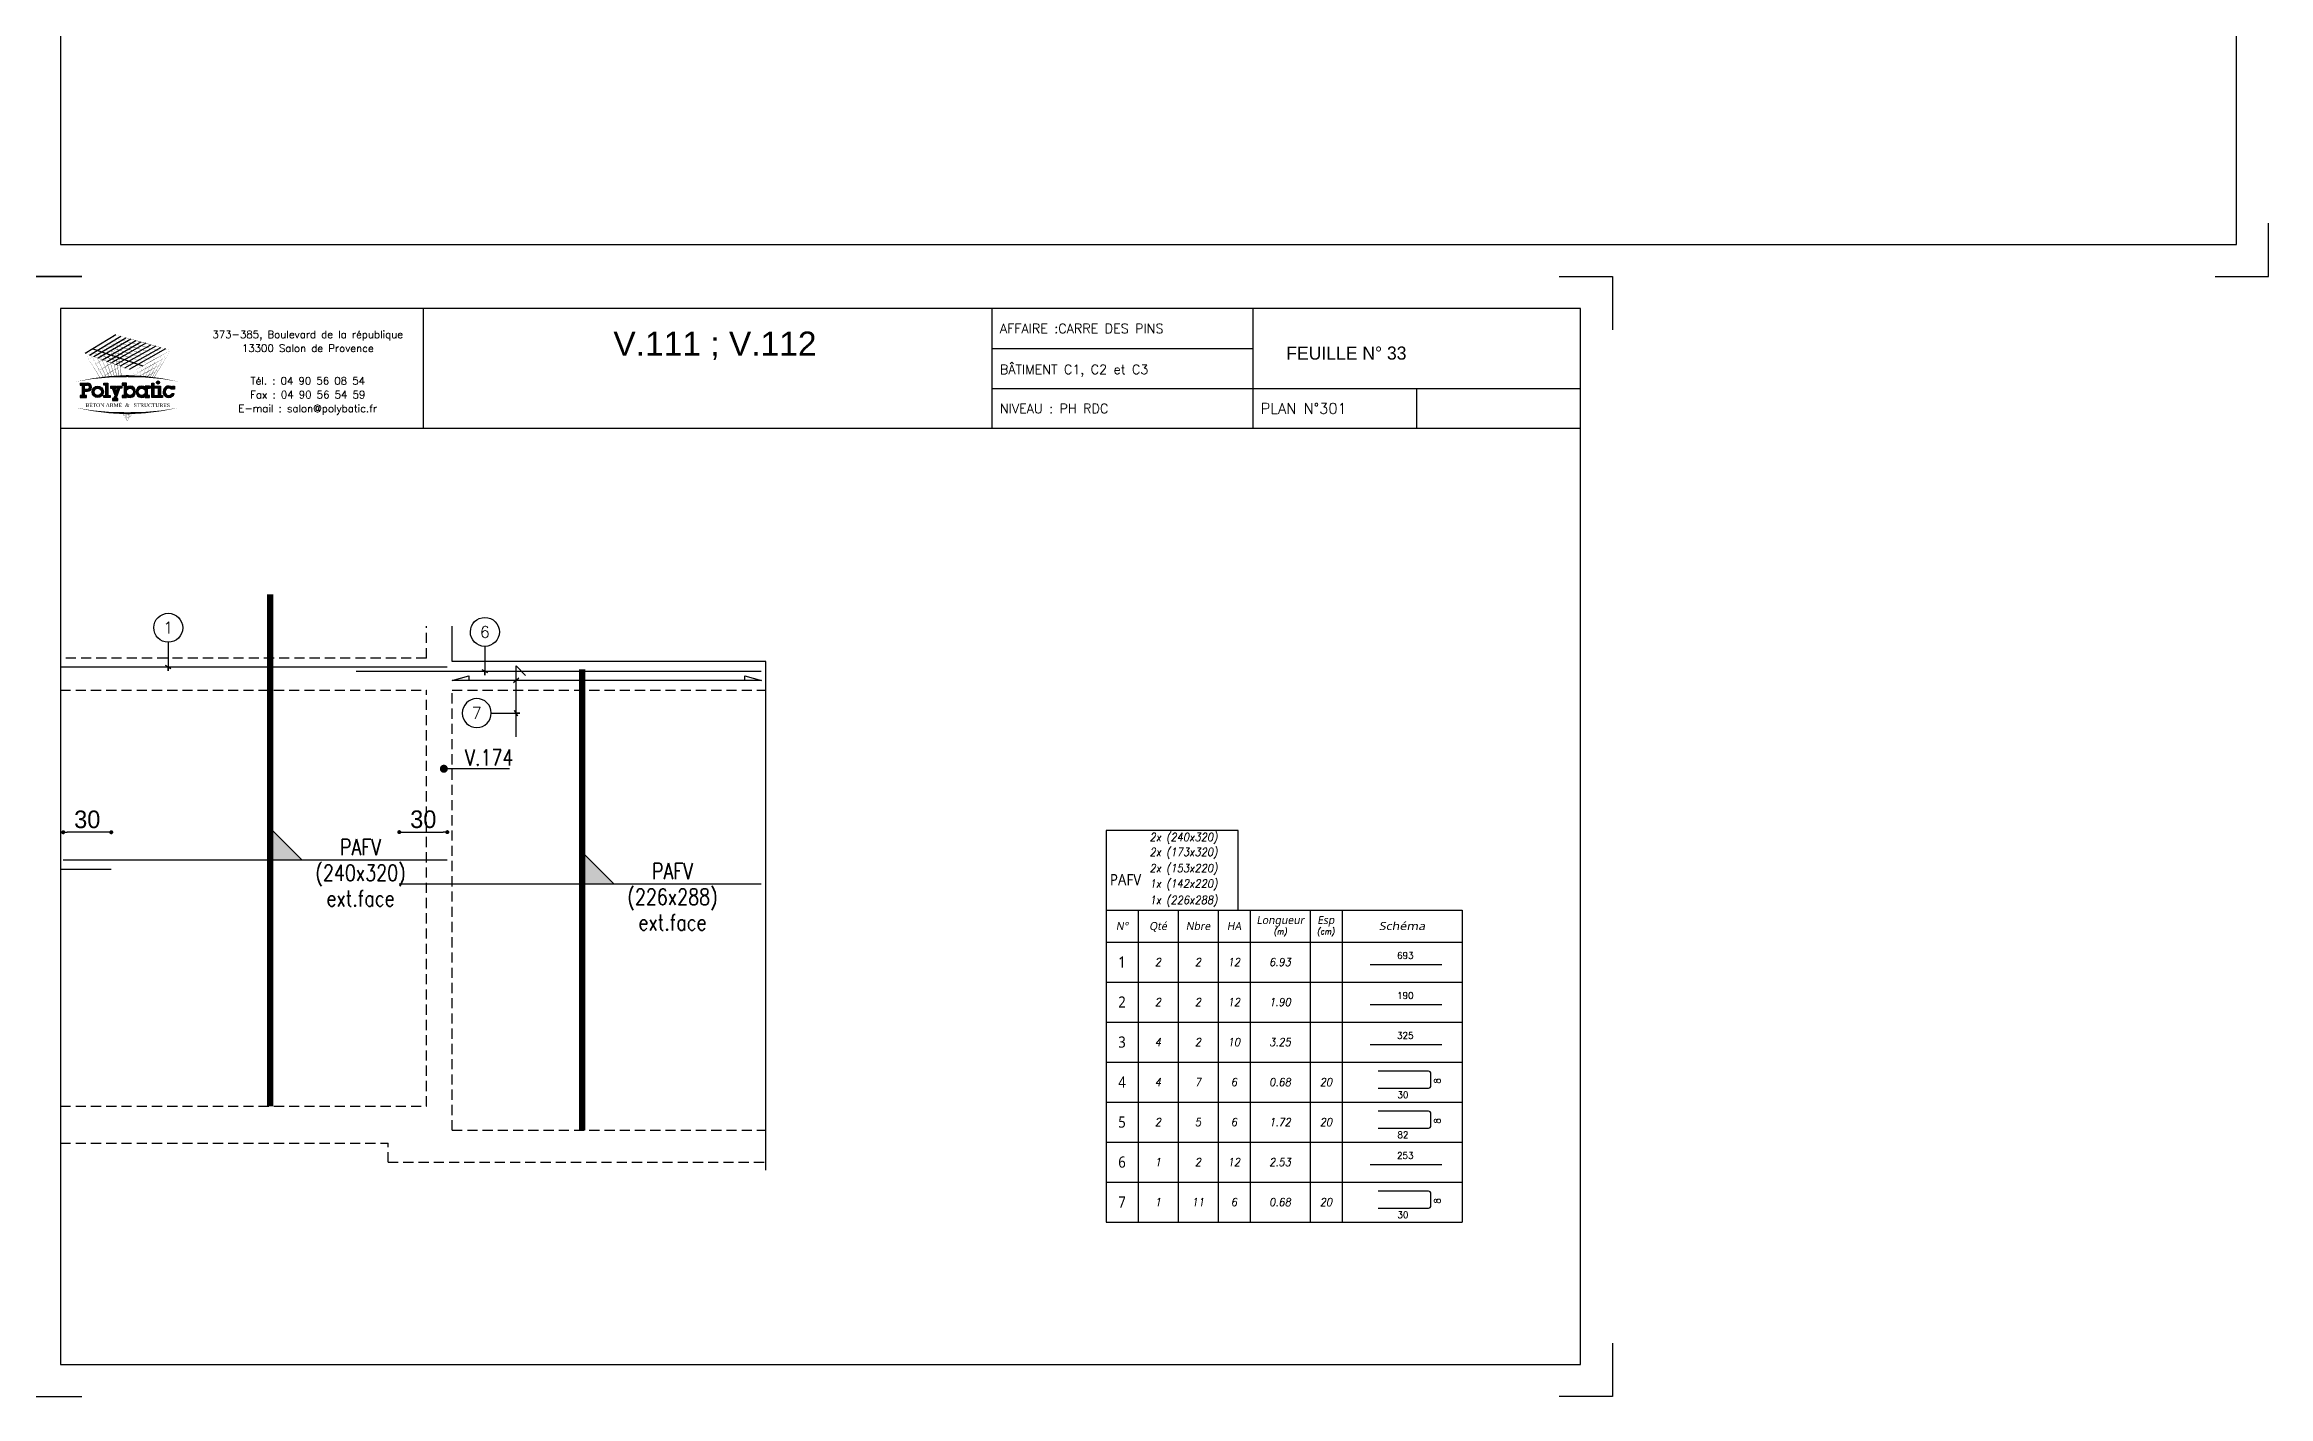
# Model space of a CAD drawing. Header units: metres. Extents: x -5618 to 118954, y -306 to 4637.
# Drawn here: x 23514 to 24904, y -96 to 749 of the extents above; entities that cross this region are included whole.
import ezdxf
from ezdxf.enums import TextEntityAlignment as Align

# ---------------------------------------------------------------- set-up
doc = ezdxf.new("R2010")
doc.units = ezdxf.units.M
doc.linetypes.add('CACHE', pattern=[9.524999999999999, 6.35, -3.175])
for name, color, linetype in [('COTATION', 1, 'Continuous'), ('GO-FER-HA', 140, 'Continuous'), ('GO-TEXTE-FER', 3, 'Continuous'), ('STR_COTATION', 1, 'Continuous'), ('STR_TS', 22, 'Continuous'), ('STR_TS_TXT', 7, 'Continuous'), ('STR_VOI-POT', 6, 'Continuous')]:
    doc.layers.add(name, color=color, linetype=linetype)
doc.layers.add('Kofragna_forma', color=7, linetype='Continuous', lineweight=70)
doc.styles.add('ARIAL', font='ARIAL.TTF')
doc.styles.add('POLYBATIC', font='TIMES.TTF')
doc.styles.add('schéma', font='simplex.shx')
doc.styles.add('Tableau', font='romans.shx', dxfattribs={"width": 0.9, "oblique": 10})
doc.styles.add('Tableau2', font='trebuc.TTF', dxfattribs={"width": 0.9, "oblique": 10})
doc.styles.add('TEXTE', font='romans.shx')
doc.styles.add('TEXTE TS', font='romans.shx', dxfattribs={"width": 0.7, "oblique": 15})
doc.dimstyles.new('COUPE-20', dxfattribs={"dimscale": 0.5, "dimtxt": 22, "dimasz": 5, "dimexe": 0.05, "dimexo": 0, "dimgap": 5, "dimtad": 1, "dimdec": 0, "dimdsep": 46, "dimtxsty": 'Standard', "dimblk1": 'DOT', "dimblk2": 'DOT', "dimsah": 1, "dimcen": 0, "dimdle": 150, "dimclrd": 1, "dimclre": 1, "dimclrt": 7, "dimadec": 0, "dimazin": 0, "dimtfac": 1, "dimtdec": 0, "dimtix": 1, "dimtmove": 2, "dimatfit": 3, "dimldrblk": 'DOT', "dimfxl": 0, "dimtvp": 1, "dimtolj": 1, "dimtzin": 0, "dimarcsym": 0})

# ---------------------------------------------------------------- blocks, each defined once
blk = doc.blocks.new('A$C492E529B')
h = blk.add_hatch(color=256)
h.paths.add_polyline_path([(-1.982500000000002, 0.1), (-2.082500000000003, 0.1), (-2.082500000000003, 0.2999999999999999), (-1.932500000000003, 0.2999999999999999, 1), (-1.932500000000003, 0.7), (-2.282500000000002, 0.7), (-2.282500000000001, 0.6), (-2.182500000000003, 0.6), (-2.182500000000003, 0.1), (-2.282500000000003, 0.1), (-2.282500000000004, -6.938893903907228e-18), (-1.982500000000003, -6.938893903907228e-18)])
h.paths.add_polyline_path([(-2.082500000000003, 0.3999999999999889), (-2.082500000000003, 0.6), (-1.932500000000003, 0.6, -1), (-1.932500000000003, 0.3999999999999999)], flags=16)
h = blk.add_hatch(color=256)
h.paths.add_polyline_path([(-1.157500000000001, 0.275, 1), (-1.707500000000001, 0.275, 1)])
h.paths.add_polyline_path([(-1.607500000000002, 0.275, -1), (-1.257500000000002, 0.275, -1)], flags=16)
for color, points in [(256, [(-0.9375, 0.7), (-1.137499999999999, 0.7000000000000001), (-1.137500000000001, 0.5999999999999999), (-1.0375, 0.6), (-1.0375, 0.09999999999999998), (-1.137500000000001, 0.09999999999999996), (-1.137499999999999, -4.163336342344337e-17), (-0.8375000000000021, -4.163336342344337e-17), (-0.8375000000000004, 0.09999999999999994), (-0.9374999999999982, 0.09999999999999998)]), (256, [(-0.3674999999999997, 0.45), (-0.2675000000000001, 0.45), (-0.2674999999999983, 0.55), (-0.5234481005020868, 0.55), (-0.5234481005020868, 0.45), (-0.4734481005020861, 0.45), (-0.5425000000000004, 0.2527088585773882), (-0.6115518994979148, 0.45), (-0.5615518994979141, 0.45), (-0.5615518994979141, 0.55), (-0.8175000000000008, 0.55), (-0.8175000000000008, 0.45), (-0.7175000000000011, 0.45), (-0.5954740502510436, 0.1013544292886954), (-0.6484481005020868, -0.04999999999999991), (-0.7175000000000011, -0.04999999999999991), (-0.7175000000000011, -0.1499999999999999), (-0.4675000000000011, -0.1499999999999999), (-0.4675000000000011, -0.04999999999999991), (-0.5424999999999986, -0.0499999999999999)]), (256, [(1.392500000000002, 0.55), (1.2925, 0.55), (1.2925, 0.7000000000000001), (1.192500000000003, 0.7000000000000001), (1.192500000000003, 0.55), (1.092500000000003, 0.55), (1.092500000000003, 0.45), (1.192500000000004, 0.45), (1.192500000000003, -6.938893903907228e-18), (1.392500000000002, -6.938893903907228e-18), (1.392500000000002, 0.1), (1.292500000000004, 0.1), (1.292500000000004, 0.45), (1.392500000000005, 0.45)]), (140, [(1.412500000000003, 0.7250000000000001, 1), (1.562500000000005, 0.7250000000000001, 1)]), (256, [(1.612500000000002, 0.55), (1.412500000000003, 0.55), (1.412500000000003, 0.45), (1.512500000000003, 0.45), (1.512500000000003, 0.1), (1.412500000000003, 0.09999999999999999), (1.412500000000003, -6.938893903907228e-18), (1.712500000000002, -6.938893903907228e-18), (1.7125, 0.09999999999999999), (1.612500000000002, 0.1)]), (256, [(2.129974487139162, 0.4), (2.282500000000004, 0.4), (2.282500000000002, 0.55), (2.182500000000005, 0.55), (2.182500000000003, 0.487132034355964, 3.359496397493009), (2.272075131106462, 0.2), (2.165613883008421, 0.2, -3.125801635094081)])]:
    blk.add_hatch(color=color).paths.add_polyline_path(points)
h = blk.add_hatch(color=256)
h.paths.add_polyline_path([(-0.04749999999999943, 0.4871320343559638), (-0.04749999999999766, 0.7000000000000001), (-0.2474999999999987, 0.7), (-0.2474999999999987, 0.6000000000000001), (-0.1474999999999991, 0.6000000000000001), (-0.1474999999999991, 0.1), (-0.2475000000000005, 0.09999999999999999), (-0.2474999999999987, -6.938893903907228e-18), (-0.04749999999999766, -1.387778780781446e-17), (-0.04749999999999943, 0.06286796564403607, 2.121320343559649)])
h.paths.add_polyline_path([(-0.04749999999999943, 0.275, -1), (0.3025000000000002, 0.275, -1)], flags=16)
h = blk.add_hatch(color=256)
h.paths.add_polyline_path([(1.072500000000003, 0.1), (0.9725000000000037, 0.1), (0.9725000000000037, 0.45), (1.072500000000003, 0.45), (1.072500000000003, 0.55), (0.872500000000004, 0.55), (0.872500000000004, 0.4871320343559638, 2.121320343559652), (0.872500000000004, 0.06286796564403632), (0.8725000000000058, -1.387778780781446e-17), (1.072500000000002, 0)])
h.paths.add_polyline_path([(0.5225000000000026, 0.275, -1), (0.8725000000000023, 0.275, -1)], flags=16)
for p, q in [((-0.5954740502510436, 0.101354429288693), (-0.7175000000000011, 0.45)), ((-0.6484481005020868, -0.04999999999999991), (-0.5954740502510454, 0.1013544292886897)), ((-0.5425000000000004, 0.2527088585773872), (-0.6115518994979148, 0.45)), ((-0.5425000000000004, -0.04999999999999991), (-0.3674999999999997, 0.45)), ((-0.5425000000000004, 0.2527088585773867), (-0.4734481005020861, 0.45)), ((0.872500000000004, 0.55), (0.872500000000004, 0.4871320343559638)), ((1.072500000000003, 0.55), (0.872500000000004, 0.55)), ((0.872500000000004, 0.06286796564403632), (0.872500000000004, -6.938893903907228e-18)), ((0.9725000000000037, 0.1), (0.9725000000000037, 0.45)), ((0.9725000000000037, 0.45), (1.072500000000003, 0.45)), ((1.072500000000003, 0.1), (0.9725000000000037, 0.1)), ((1.072500000000003, 0.45), (1.072500000000003, 0.55)), ((1.072500000000003, -6.938893903907228e-18), (1.072500000000003, 0.1)), ((2.165613883008421, 0.2), (2.272075131106462, 0.2)), ((0.872500000000004, -6.938893903907228e-18), (1.072500000000003, -6.938893903907228e-18))]:
    blk.add_line(p, q)
for points in [[(-2.282500000000002, 0.7), (-1.932500000000003, 0.7)], [(-2.282500000000002, 0.7), (-2.282500000000002, 0.6), (-2.182500000000003, 0.6), (-2.182500000000003, 0.1), (-2.282500000000002, 0.1), (-2.282500000000002, -6.938893903907228e-18), (-1.982500000000003, -6.938893903907228e-18), (-1.982500000000003, 0.1), (-2.082500000000003, 0.1), (-2.082500000000003, 0.2999999999999999), (-1.932500000000003, 0.2999999999999999)], [(-2.082500000000003, 0.3999999999999999), (-2.082500000000003, 0.6), (-1.932500000000003, 0.6)], [(-2.082500000000003, 0.3999999999999999), (-1.932500000000003, 0.3999999999999999)], [(-1.137499999999999, 0.7), (-0.9375, 0.7), (-0.9375, 0.09999999999999998), (-0.8375000000000004, 0.09999999999999994), (-0.8375000000000004, -4.163336342344337e-17), (-1.137499999999999, -4.163336342344337e-17), (-1.137499999999999, 0.09999999999999998), (-1.0375, 0.09999999999999998), (-1.0375, 0.6), (-1.137499999999999, 0.6), (-1.137499999999999, 0.7)], [(-0.8175000000000008, 0.55), (-0.5615518994979141, 0.55)], [(-0.8175000000000008, 0.55), (-0.8175000000000008, 0.45), (-0.7175000000000011, 0.45)], [(-0.6115518994979148, 0.45), (-0.5615518994979141, 0.45), (-0.5615518994979141, 0.55)], [(-0.5234481005020868, 0.55), (-0.2675000000000001, 0.55), (-0.2675000000000001, 0.45), (-0.3674999999999997, 0.45)], [(-0.4734481005020861, 0.45), (-0.5234481005020868, 0.45), (-0.5234481005020868, 0.55)], [(-0.2474999999999987, 0.7), (-0.2474999999999987, 0.6000000000000001), (-0.1474999999999991, 0.6000000000000001), (-0.1474999999999991, 0.1), (-0.2474999999999987, 0.1), (-0.2474999999999987, -6.938893903907228e-18), (-0.04749999999999943, -6.938893903907228e-18), (-0.04749999999999943, 0.06286796564403607)], [(-0.04749999999999943, 0.4871320343559638), (-0.04749999999999943, 0.7), (-0.2474999999999987, 0.7)], [(1.092500000000003, 0.55), (1.192500000000003, 0.55), (1.192500000000003, 0.7000000000000001), (1.292500000000002, 0.7000000000000001), (1.292500000000002, 0.55), (1.392500000000004, 0.55), (1.392500000000004, 0.45), (1.292500000000002, 0.45), (1.292500000000002, 0.1), (1.392500000000004, 0.1), (1.392500000000004, -6.938893903907228e-18), (1.192500000000003, -6.938893903907228e-18), (1.192500000000003, 0.45), (1.092500000000003, 0.45)], [(1.092500000000003, 0.45), (1.092500000000003, 0.55)], [(1.412500000000003, 0.45), (1.412500000000003, 0.55), (1.612500000000002, 0.55), (1.612500000000002, 0.1), (1.712500000000002, 0.1), (1.712500000000002, -6.938893903907228e-18), (1.412500000000003, -6.938893903907228e-18), (1.412500000000003, 0.1), (1.512500000000003, 0.1), (1.512500000000003, 0.45), (1.412500000000003, 0.45)], [(2.182500000000003, 0.487132034355964), (2.182500000000003, 0.55), (2.282500000000002, 0.55), (2.282500000000002, 0.4), (2.129974487139162, 0.4)], [(-0.6484481005020868, -0.04999999999999991), (-0.7175000000000011, -0.04999999999999991), (-0.7175000000000011, -0.1499999999999999), (-0.4675000000000011, -0.1499999999999999), (-0.4675000000000011, -0.04999999999999991), (-0.5425000000000004, -0.04999999999999991)]]:
    blk.add_lwpolyline(points)
for centre, radius in [((-1.432500000000001, 0.275), 0.275), ((-1.432500000000001, 0.275), 0.175), ((0.1275000000000013, 0.275), 0.175), ((0.6975000000000033, 0.275), 0.175)]:
    blk.add_circle(centre, radius)
at = {"color": 140}
blk.add_circle((1.487500000000004, 0.7250000000000001), 0.07500000000000107, dxfattribs=at)
for centre, radius, start, end in [((-1.932500000000003, 0.5), 0.2, 270, 90), ((-1.932500000000003, 0.5), 0.1, 270, 90), ((0.1275000000000013, 0.275), 0.275, 230.4788036413577, 129.5211963586423), ((0.6975000000000033, 0.275), 0.275, 50.47880364135766, 309.5211963586423), ((2.007500000000002, 0.275), 0.275, 50.47880364135766, 344.1733798681277), ((2.007500000000002, 0.275), 0.175, 45.58469140280684, 334.6230664748476)]:
    blk.add_arc(centre, radius, start, end)
blk = doc.blocks.new('POLYBATIC')
at = {"color": 140}
for p, q in [((-0.4296875000004547, 3.28125), (-1.601562500000455, 2.578125)), ((-1.434659090909463, 2.517755681818244), (-0.2414772727272521, 3.227982954545496)), ((-1.308593750000455, 2.75390625), (0.5859375, 2.109375)), ((-1.267755681818471, 2.457386363636374), (-0.05326704545473149, 3.174715909090992)), ((0.1349431818182438, 3.121448863636374), (-1.100852272727479, 2.397017045454504)), ((-0.933948863636715, 2.336647727272748), (0.323153409090537, 3.06818181818187)), ((-0.7670454545457233, 2.276278409090992), (0.5113636363635123, 3.014914772727252)), ((0.6995738636360329, 2.961647727272748), (-0.6001420454547315, 2.215909090909008)), ((-0.4332386363639671, 2.155539772727366), (0.8877840909092356, 2.908380681818244)), ((1.075994318181529, 2.855113636363626), (-0.2663352272729753, 2.095170454545496)), ((-0.09943181818198354, 2.034801136363626), (1.264204545454504, 2.801846590909008)), ((1.452414772727025, 2.748579545454504), (0.06747159090900823, 1.97443181818187))]:
    blk.add_line(p, q, dxfattribs=at)
for points in [[(-1.601562500000455, 2.578125, 0, 0.015625, 0), (-1.015625000000455, 2.9296875, 0, 0, 0)], [(-0.68359375, 2.24609375, 0.015625, 0, 0), (-1.601562500000455, 2.578125, 0, 0, 0)], [(-1.031467709796289, 1.660411435280935, 0.01112380078447304, 0, 0), (-1.601562500000455, 2.578125, 0, 0, 0)], [(-1.455965909090764, 2.34375, 0, 0.015625, 0), (-0.9232954545454959, 2.663352272727366, 0, 0, 0)], [(-0.5224609375, 2.3388671875, 0.015625, 0, 0), (-1.455078125000455, 2.666015625, 0, 0, 0)], [(-0.9131357219118854, 1.673060752227684, 0.0116390314757204, 0, 0), (-1.455078125000455, 2.666015625, 0, 0, 0)], [(-1.434659090909463, 2.517755681818244, 0, 0.015625, 0), (-0.8380681818182438, 2.87286931818187, 0, 0, 0)], [(-0.3613281249997726, 2.431640625, 0.015625, 0, 0), (-1.308593750000455, 2.75390625, 0, 0, 0)], [(-0.8000544418000572, 1.683696661101635, 0.01214422228537064, 0, 0), (-1.308593750000455, 2.75390625, 0, 0, 0)], [(-1.267755681818471, 2.457386363636374, 0, 0.015625, 0), (-0.6605113636364877, 2.816051136363626, 0, 0, 0)], [(-0.2001953125, 2.5244140625, 0.015625, 0, 0), (-1.162109375000455, 2.841796875, 0, 0, 0)], [(-0.6921335829376858, 1.692528341469028, 0.01263800449243644, 0, 0), (-1.162109375000455, 2.841796875, 0, 0, 0)], [(-1.100852272727479, 2.397017045454504, 0, 0.015625, 0), (-0.4829545454547315, 2.759232954545496, 0, 0, 0)], [(-1.015625000000455, 2.9296875, 0.015625, 0, 0), (-0.4296875000004547, 3.28125, 0, 0, 0)], [(-0.03906250000045475, 2.6171875, 0.015625, 0, 0), (-1.015625000000455, 2.9296875, 0, 0, 0)], [(-0.5892474188822234, 1.699752169851649, 0.0131193101882493, 0, 0), (-1.015625000000455, 2.9296875, 0, 0, 0)], [(-0.933948863636715, 2.336647727272748, 0, 0.015625, 0), (-0.3053977272729753, 2.702414772727366, 0, 0, 0)], [(-0.390625, 2.982954545454504, 0, 0.015625, 0), (-0.9232954545454959, 2.663352272727366, 0, 0, 0)], [(0.1220703125, 2.7099609375, 0.015625, 0, 0), (-0.8691406250004547, 3.017578125, 0, 0, 0)], [(-0.4912426523219438, 1.705550332218991, 0.01358734283786201, 0, 0), (-0.8691406250004547, 3.017578125, 0, 0, 0)], [(-0.8380681818182438, 2.87286931818187, 0.015625, 0, 0), (-0.2414772727272521, 3.227982954545496, 0, 0, 0)], [(-0.3515625, 2.684659090909008, 0, 0.015625, 0), (-0.8309659090909918, 2.397017045454504, 0, 0, 0)], [(-0.7670454545457233, 2.276278409090992, 0, 0.015625, 0), (-0.1278409090909918, 2.645596590909008, 0, 0, 0)], [(0.283203125, 2.802734375, 0.015625, 0, 0), (-0.7226562500004547, 3.10546875, 0, 0, 0)], [(-0.3979455071712437, 1.710090152438511, 0.01404154563583916, 0, 0), (-0.7226562500004547, 3.10546875, 0, 0, 0)], [(-0.6605113636364877, 2.816051136363626, 0.015625, 0, 0), (-0.05326704545473149, 3.174715909090992, 0, 0, 0)], [(-0.6001420454547315, 2.215909090909008, 0, 0.015625, 0), (0.04971590909099177, 2.588778409090992, 0, 0, 0)], [(0.4443359375002274, 2.8955078125, 0.015625, 0, 0), (-0.5761718750004547, 3.193359375, 0, 0, 0)], [(-0.3091679367046254, 1.713523988177485, 0.01448156953465553, 0, 0), (-0.5761718750004547, 3.193359375, 0, 0, 0)], [(-0.4829545454547315, 2.759232954545496, 0.015625, 0, 0), (0.1349431818182438, 3.121448863636374, 0, 0, 0)], [(-0.4332386363639671, 2.155539772727366, 0, 0.015625, 0), (0.2272727272727479, 2.531960227272748, 0, 0, 0)], [(0.60546875, 2.98828125, 0.015625, 0, 0), (-0.4296875000004547, 3.28125, 0, 0, 0)], [(-0.2247129179731928, 1.715989555429132, 0.01490724232924596, 0, 0), (-0.4296875000004547, 3.28125, 0, 0, 0)], [(-0.3053977272729753, 2.702414772727366, 0.015625, 0, 0), (0.323153409090537, 3.06818181818187, 0, 0, 0)], [(0.7617187500002274, 2.20703125, 0, 0.015625, 0), (-0.2001953125, 2.5244140625, 0, 0, 0)], [(-0.1278409090909918, 2.645596590909008, 0.015625, 0, 0), (0.5113636363635123, 3.014914772727252, 0, 0, 0)], [(0.9374999999995453, 2.3046875, 0, 0.015625, 0), (-0.03906250000045475, 2.6171875, 0, 0, 0)], [(0.04971590909099177, 2.588778409090992, 0.015625, 0, 0), (0.6995738636360329, 2.961647727272748, 0, 0, 0)], [(1.11328125, 2.40234375, 0, 0.015625, 0), (0.1220703125, 2.7099609375, 0, 0, 0)], [(0.2272727272727479, 2.531960227272748, 0.015625, 0, 0), (0.8877840909092356, 2.908380681818244, 0, 0, 0)], [(1.2890625, 2.5, 0, 0.015625, 0), (0.283203125, 2.802734375, 0, 0, 0)], [(0.4048295454542767, 2.475142045454504, 0.015625, 0, 0), (1.075994318181529, 2.855113636363626, 0, 0, 0)], [(1.46484375, 2.59765625, 0, 0.015625, 0), (0.4443359375002274, 2.8955078125, 0, 0, 0)], [(0.5823863636364877, 2.41832386363626, 0.015625, 0, 0), (1.264204545454504, 2.801846590909008, 0, 0, 0)], [(1.640625000000227, 2.6953125, 0, 0.015625, 0), (0.60546875, 2.98828125, 0, 0, 0)], [(0.7599431818180165, 2.36150568181813, 0.015625, 0, 0), (1.452414772727025, 2.748579545454504, 0, 0, 0)], [(0.9374999999995453, 2.3046875, 0.015625, 0, 0), (1.640625000000227, 2.6953125, 0, 0, 0)], [(0.9418075391890852, 1.670138702828694, 0.01115810583063171, 0, 0), (1.46484375, 2.59765625, 0, 0, 0)], [(1.012016020391002, 1.662597747784957, 0.01197350437350787, 0, 0), (1.640625000000227, 2.6953125, 0, 0, 0)], [(-1.953125, 1.5078125, 0, 0.078125, -0.05384344768960826), (0, 1.71875, 0, 0, 0)], [(-1.310369318181984, 2.109375, 0, 0.015625, 0), (-0.8309659090909918, 2.397017045454504, 0, 0, 0)], [(-1.164772727272975, 1.875, 0, 0.015625, 0), (-0.738636363636715, 2.13068181818187, 0, 0, 0)], [(-1.019176136363967, 1.640625, 0, 0.015625, 0), (-0.6463068181817562, 1.864346590909008, 0, 0, 0)], [(-0.3124999999997726, 2.386363636363626, 0, 0.015625, 0), (-0.738636363636715, 2.13068181818187, 0, 0, 0)], [(0.234375, 1.9140625, 0, 0.015625, 0), (-0.68359375, 2.24609375, 0, 0, 0)], [(-0.2734375, 2.08806818181813, 0, 0.015625, 0), (-0.6463068181817562, 1.864346590909008, 0, 0, 0)], [(0.41015625, 2.01171875, 0, 0.015625, 0), (-0.5224609375, 2.3388671875, 0, 0, 0)], [(0.5859375, 2.109375, 0, 0.015625, 0), (-0.3613281249997726, 2.431640625, 0, 0, 0)], [(-0.2343750000004547, 1.789772727272748, 0, 0.006380219183002012, 0), (-0.364879483288405, 1.711470037299478, 0, 0.006380219183002012, 0)], [(-0.2663352272729753, 2.095170454545496, 0, 0.015625, 0), (0.4048295454542767, 2.475142045454504, 0, 0, 0)], [(-0.09943181818198354, 2.034801136363626, 0, 0.015625, 0), (0.5823863636364877, 2.41832386363626, 0, 0, 0)], [(1.953125, 1.5078125, 0, 0.078125, 0.05384344768960826), (0, 1.71875, 0, 0, 0)], [(0.06747159090900823, 1.97443181818187, 0, 0.015625, 0), (0.7599431818180165, 2.36150568181813, 0, 0, 0)], [(0.2130681818182438, 1.74005681818187, 0, 0.015625, 0), (0.8522727272725206, 2.095170454545496, 0, 0, 0)], [(0.2101635290903232, 1.716335487573815, 0.003228196121244227, 0, 0), (0.234375, 1.9140625, 0, 0, 0)], [(0.234375, 1.9140625, 0, 0.015625, 0), (0.9374999999995453, 2.3046875, 0, 0, 0)], [(0.3490664007761097, 1.712087584760297, 0.004654464702752464, 0, 0), (0.41015625, 2.01171875, 0, 0, 0)], [(0.4469534160696185, 1.707824498826653, 0.006931142164855608, 0.015625, 0), (0.7670454545452685, 1.885653409090992, 0, 0, 0)], [(0.4740167860959446, 1.706460429945992, 0.005969104741541102, 0, 0), (0.5859375, 2.109375, 0, 0, 0)], [(0.5866968277300657, 1.699916449576676, 0.007180386554667803, 0, 0), (0.7617187500002274, 2.20703125, 0, 0, 0)], [(0.6795939278408696, 1.674900666982467, 0.015625, 0, 0), (1.193181818181984, 1.960227272727366, 0, 0, 0)], [(0.6885950454347949, 1.692796153361087, 0.008296831818832406, 0, 0), (0.9374999999995453, 2.3046875, 0, 0, 0)], [(0.7648212005681216, 1.884417712436971, 0.015625, 0, 0), (1.342329545454277, 2.20525568181813, 0, 0, 0)], [(0.7810150218122089, 1.685348204963248, 0.00932677131755205, 0, 0), (1.11328125, 2.40234375, 0, 0, 0)], [(0.8522727272725206, 2.095170454545496, 0.015625, 0, 0), (1.491477272727025, 2.450284090909008, 0, 0, 0)], [(0.8650912233908912, 1.677752675667421, 0.01027809155415822, 0, 0), (1.2890625, 2.5, 0, 0, 0)], [(0.9595825479204905, 1.668281339753776, 0.002934513941093933, 0, 0), (1.044034090909008, 1.715198863636374, 0, 0, 0)], [(-1.953125, 0.5234375, 0, 0.078125, 0.05384344768960826), (0, 0.3125, 0, 0, 0)], [(0, 0, 0, 0.003813184372856077, 0), (-0.195425699109137, 0.3145877107606339, 0, 0.003813184372856077, 0)], [(0, 0, 0, 0.003681835129602301, 0), (-0.1714354482223825, 0.3141065594943484, 0, 0.003681835129602301, 0)], [(0, 0, 0, 0.003559883067564705, 0), (-0.1490701034542781, 0.3137146953291676, 0, 0.003559883067564705, 0)], [(0, 0, 0, 0.003446298807918057, 0), (-0.1281592369196005, 0.3133977978450275, 0, 0.003446298807918057, 0)], [(0, 0, 0, 0.003340204242443637, 0), (-0.1085566378797012, 0.3131441477290764, 0, 0.003340204242443637, 0)], [(0, 0, 0, 0.00324084487628895, 0), (-0.09013599812169559, 0.312944083366574, 0, 0.00324084487628895, 0)], [(0, 0, 0, 0.00314756816438513, 0), (-0.07278751380135873, 0.312789586335839, 0, 0.00314756816438513, 0)], [(0, 0, 0, 0.003059806352468915, 0), (-0.05641517962362741, 0.3126739616427585, 0, 0.003059806352468915, 0)], [(0, 0, 0, 0.003059806352468926, 0), (-0.05641517962362741, 0.3126739616427585, 0, 0.003059806352468926, 0)], [(0, 0, 0, 0.002977062747662009, 0), (-0.04093461278057475, 0.3125915885044606, 0, 0.002977062747662009, 0)], [(1.953125, 0.5234375, 0, 0.078125, -0.05384344768960826), (0, 0.3125, 0, 0, 0)], [(0, 0, 0, 0.005103348149100338, 0), (0.03827511111785498, 0.3125800741324838, 0, 0.005103348149100338, 0)], [(0, 0, 0, 0.004857820584163759, 0), (0.06375889516698408, 0.3127222001055543, 0, 0.004857820584163759, 0)], [(0, 0, 0, 0.004635747574430795, 0), (0.08692026702033218, 0.3129129612740371, 0, 0.004635747574430795, 0)], [(0, 0, 0, 0.004433818568920311, 0), (0.1080743276174871, 0.3131384364301084, 0, 0.004433818568920311, 0)], [(0, 0, 0, 0.004249332961201733, 0), (0.1274799888360576, 0.3133883058886795, 0, 0.004249332961201733, 0)], [(0, 0, 0, 0.004080063185600645, 0), (0.1453522509866616, 0.3136548573932032, 0, 0.004080063185600645, 0)], [(0, 0, 0, 0.003924153640373415, 0), (0.1618713376651613, 0.3139322912297757, 0, 0.003924153640373415, 0)], [(0, 0, 0, 0.003780044831076442, 0), (0.1771896014565755, 0.3142162265830848, 0, 0.003780044831076442, 0)], [(0, 0, 0, 0.003646415603355052, 0), (0.1914368191760332, 0.314503345789376, 0, 0.003646415603355052, 0)]]:
    blk.add_lwpolyline(points, format="xyseb", dxfattribs=at)
at = {"color": 5, "xscale": 0.78125, "yscale": 0.78125, "zscale": 0.78125}
blk.add_blockref('A$C492E529B', (0, 0.9102189642169378), dxfattribs=at)
at = {"lineweight": 60, "style": 'POLYBATIC'}
for s, p in [('BÉTON ARMÉ', (-1.586656885245475, 0.546875)), ('STRUCTURES', (0.2401012856082616, 0.546875))]:
    blk.add_text(s, height=0.140625, dxfattribs=at).set_placement(p)
at = {"color": 140, "style": 'POLYBATIC'}
blk.add_text('&', height=0.140625, dxfattribs=at).set_placement((0, 0.546875), align=Align.CENTER)
blk = doc.blocks.new('ime')
at = {"layer": 'COTATION', "const_width": 2.5}
blk.add_lwpolyline([(1.25, 0, -1), (-1.25, 0, -1)], format="xyb", close=True, dxfattribs=at)
at = {"layer": 'COTATION'}
blk.add_lwpolyline([(41.09158464876236, 0), (0, 0)], dxfattribs=at)
at = {"layer": 'COTATION', "color": 7, "style": 'TEXTE TS', "width": 0.8}
blk.add_attdef('NAME', (9.079526555316988, 2), '', height=10, dxfattribs=at)
blk = doc.blocks.new('U')
at = {"layer": 'GO-TEXTE-FER'}
for p, q in [((0, 0), (0, -1)), ((0, 0), (8.900000000000002, 0)), ((0.8000000000000007, 0), (0.8000000000000007, -1)), ((1.800000000000001, 0), (1.800000000000001, -1)), ((2.800000000000001, 0), (2.800000000000001, -1)), ((3.600000000000001, 0), (3.600000000000001, -1)), ((5.100000000000001, 0), (5.100000000000001, -1)), ((5.900000000000002, 0), (5.900000000000002, -1)), ((8.900000000000002, 0), (8.900000000000002, -1)), ((0, -1), (8.900000000000002, -1))]:
    blk.add_line(p, q, dxfattribs=at)
at = {"layer": 'GO-TEXTE-FER', "color": 1}
blk.add_lwpolyline([(6.803314236992733, -0.6501039319644448), (8.063314236992696, -0.6501039319645301, 0.414213562373095), (8.123314236992684, -0.5901039319644994), (8.123314236992641, -0.2901039319645164, 0.4142135623730951), (8.063314236992653, -0.2301039319644858), (6.803314236992733, -0.2301039319644858)], format="xyb", dxfattribs=at)
at = {"layer": 'GO-TEXTE-FER', "style": 'Tableau2', "width": 0.9}
blk.add_attdef('NUMERO', text='', height=0.28, dxfattribs=at).set_placement((0.4000000000000021, -0.5), align=Align.MIDDLE_CENTER)
at = {"layer": 'GO-TEXTE-FER', "style": 'Tableau', "oblique": 10, "width": 0.9}
for tag, p in [('QUANTITE', (1.300000000000001, -0.5)), ('NOMBRE', (2.300000000000001, -0.5)), ('NUANCE', (3.200000000000003, -0.5)), ('LONGUEUR', (4.350000000000001, -0.5)), ('ESPACEMENTS', (5.5, -0.5))]:
    blk.add_attdef(tag, text='', height=0.2, dxfattribs=at).set_placement(p, align=Align.MIDDLE_CENTER)
at = {"layer": 'GO-TEXTE-FER', "color": 1, "style": 'Tableau'}
blk.add_attdef('Largeur', text='', height=0.16, rotation=90, dxfattribs=at).set_placement((8.284040132140975, -0.4721743387249857), align=Align.MIDDLE_CENTER)
blk.add_attdef('Longueur', text='', height=0.16, dxfattribs=at).set_placement((7.421867254534655, -0.819129785683189), align=Align.MIDDLE_CENTER)
blk = doc.blocks.new('Désignation')
at = {"layer": 'GO-TEXTE-FER'}
for p, q in [((0, 0.7999999999999998), (8.900000000000002, 0.7999999999999998)), ((0, 0.7999999999999998), (0, 0)), ((0.8000000000000007, 0.7999999999999998), (0.8000000000000007, 0)), ((1.800000000000001, 0.7999999999999998), (1.800000000000001, 0)), ((2.800000000000001, 0.7999999999999998), (2.800000000000001, 0)), ((3.600000000000001, 0.7999999999999998), (3.600000000000001, 0)), ((5.100000000000001, 0.7999999999999998), (5.100000000000001, 0)), ((5.900000000000002, 0.7999999999999998), (5.900000000000002, 0)), ((8.900000000000002, 0.7999999999999998), (8.900000000000002, 0)), ((0, 0), (8.900000000000002, 0))]:
    blk.add_line(p, q, dxfattribs=at)
at = {"layer": 'GO-TEXTE-FER', "style": 'Tableau2', "oblique": 10}
for s, p in [('Longueur', (4.356051620639308, 0.5496028384462006)), ('Esp', (5.494334133658599, 0.5496028384462006)), ('N°', (0.4000000000000004, 0.3999999999999995)), ('Qté', (1.300000000000001, 0.3999999999999995)), ('Nbre', (2.300000000000001, 0.3999999999999995)), ('HA', (3.200000000000001, 0.3999999999999995))]:
    blk.add_text(s, height=0.2, dxfattribs=at).set_placement(p, align=Align.MIDDLE_CENTER)
at = {"layer": 'GO-TEXTE-FER', "color": 7, "style": 'Tableau', "oblique": 10, "width": 0.9}
for s, p in [('(m)', (4.356051620639308, 0.2654942762949544)), ('(cm)', (5.494334133658599, 0.2654942762949544))]:
    blk.add_text(s, height=0.15, dxfattribs=at).set_placement(p, align=Align.MIDDLE_CENTER)
at = {"layer": 'GO-TEXTE-FER', "style": 'Tableau2', "oblique": 10, "width": 1.2}
blk.add_text('Schéma', height=0.2, dxfattribs=at).set_placement((7.400000000000002, 0.3999999999999995), align=Align.MIDDLE_CENTER)
blk = doc.blocks.new('Barre libre')
at = {"layer": 'GO-TEXTE-FER'}
for p, q in [((0, 0), (0, -1)), ((0, 0), (8.900000000000002, 0)), ((0.8000000000000007, 0), (0.8000000000000007, -1)), ((1.800000000000001, 0), (1.800000000000001, -1)), ((2.800000000000001, 0), (2.800000000000001, -1)), ((3.600000000000001, 0), (3.600000000000001, -1)), ((5.100000000000001, 0), (5.100000000000001, -1)), ((5.900000000000002, 0), (5.900000000000002, -1)), ((8.900000000000002, 0), (8.900000000000002, -1)), ((0, -1), (8.900000000000002, -1))]:
    blk.add_line(p, q, dxfattribs=at)
at = {"layer": 'GO-TEXTE-FER', "color": 1}
blk.add_line((6.602571662135945, -0.562752053263365), (8.393530367494153, -0.562752053263365), dxfattribs=at)
at = {"layer": 'GO-TEXTE-FER', "style": 'Tableau2', "width": 0.9}
blk.add_attdef('NUMERO', text='', height=0.28, dxfattribs=at).set_placement((0.4000000000000021, -0.5), align=Align.MIDDLE_CENTER)
at = {"layer": 'GO-TEXTE-FER', "style": 'Tableau', "oblique": 10, "width": 0.9}
for tag, p in [('QUANTITE', (1.300000000000001, -0.5)), ('NOMBRE', (2.300000000000001, -0.5)), ('NUANCE', (3.200000000000003, -0.5)), ('LONGUEUR', (4.350000000000001, -0.5)), ('ESPACEMENTS', (5.5, -0.5))]:
    blk.add_attdef(tag, text='', height=0.2, dxfattribs=at).set_placement(p, align=Align.MIDDLE_CENTER)
at = {"layer": 'GO-TEXTE-FER', "color": 1, "style": 'Tableau'}
blk.add_attdef('Longueur', text='', height=0.16, dxfattribs=at).set_placement((7.481415956780632, -0.3359449369562739), align=Align.MIDDLE_CENTER)
blk = doc.blocks.new('mrega')
at = {"layer": 'STR_TS_TXT', "style": 'TEXTE TS', "width": 0.8}
for tag, p in [('ST10', (14.47619047619082, 0)), ('DIM', (14.47619047619082, -16)), ('NOTE', (14.47619047619082, -32))]:
    blk.add_attdef(tag, text='', height=10, dxfattribs=at).set_placement(p, align=Align.CENTER)
blk = doc.blocks.new('_DOT')
at = {"color": 0, "linetype": 'ByBlock'}
blk.add_line((-0.5, 0), (-1, 0), dxfattribs=at)
at = {"color": 0, "linetype": 'ByBlock', "const_width": 0.5}
blk.add_lwpolyline([(-0.25, 0, 1), (0.25, 0, 1)], format="xyb", close=True, dxfattribs=at)
blk = doc.blocks.new('*D885')
at = {"layer": 'DEFPOINTS', "color": 0, "lineweight": -3, "ltscale": 4.5}
for p in [(23525.68299291419, 256.494176839355), (23525.68299291419, 239.1255144235896, 187.688179425467), (23555.68299291419, 233.120887572701, 187.688179425467)]:
    blk.add_point(p, dxfattribs=at)
at = {"layer": 'STR_COTATION', "color": 1, "lineweight": -2, "ltscale": 4.5}
for p, q in [((23525.68299291419, 256.5122560056948), (23525.68299291419, 256.5191768393549)), ((23553.18299291419, 256.494176839355), (23528.18299291419, 256.494176839355)), ((23555.68299291419, 256.5098987276124), (23555.68299291419, 256.5191768393549))]:
    blk.add_line(p, q, dxfattribs=at)
at = {"layer": 'STR_COTATION', "color": 1, "lineweight": -2, "ltscale": 4.5, "xscale": 2.5, "yscale": 2.5, "zscale": 2.5, "rotation": 180}
blk.add_blockref('_DOT', (23525.68299291419, 256.494176839355), dxfattribs=at)
at = {"layer": 'STR_COTATION', "color": 1, "lineweight": -2, "ltscale": 4.5, "xscale": 2.5, "yscale": 2.5, "zscale": 2.5}
blk.add_blockref('_DOT', (23555.68299291419, 256.494176839355), dxfattribs=at)
at = {"layer": 'STR_COTATION', "color": 7, "lineweight": -3, "ltscale": 4.5, "insert": (23540.68299291419, 264.494176839355), "char_height": 11, "attachment_point": 5}
blk.add_mtext('\\A1;30', dxfattribs=at)
blk = doc.blocks.new('A$C6F247267')
blk.add_hatch(color=256).paths.add_polyline_path([(5.684341886080801e-14, -0.1999999999999886), (-0.1999999999999886, 0), (5.684341886080801e-14, 0)])
blk.add_lwpolyline([(-0.1999999999999886, 0), (5.684341886080801e-14, 0), (5.684341886080801e-14, -0.1999999999999886), (-0.1999999999999886, 0)])
blk = doc.blocks.new('*D886')
at = {"layer": 'DEFPOINTS', "color": 0, "lineweight": -3, "ltscale": 4.5}
for p in [(23765.68299997738, 256.5639334504307), (23765.68299997738, 239.1255144235903, 187.688179425467), (23735.68299997738, 224.1255144235898, 187.688179425467)]:
    blk.add_point(p, dxfattribs=at)
at = {"layer": 'STR_COTATION', "color": 1, "lineweight": -2, "ltscale": 4.5}
for p, q in [((23735.68299997738, 256.5761508994117), (23735.68299997738, 256.5889334504307)), ((23738.18299997738, 256.5639334504307), (23763.18299997738, 256.5639334504307)), ((23765.68299997738, 256.5819850987913), (23765.68299997738, 256.5889334504307))]:
    blk.add_line(p, q, dxfattribs=at)
at = {"layer": 'STR_COTATION', "color": 1, "lineweight": -2, "ltscale": 4.5, "xscale": 2.5, "yscale": 2.5, "zscale": 2.5, "rotation": 180}
blk.add_blockref('_DOT', (23735.68299997738, 256.5639334504307), dxfattribs=at)
at = {"layer": 'STR_COTATION', "color": 1, "lineweight": -2, "ltscale": 4.5, "xscale": 2.5, "yscale": 2.5, "zscale": 2.5}
blk.add_blockref('_DOT', (23765.68299997738, 256.5639334504307), dxfattribs=at)
at = {"layer": 'STR_COTATION', "color": 7, "lineweight": -3, "ltscale": 4.5, "insert": (23750.68299997738, 264.5639334504307), "char_height": 11, "attachment_point": 5}
blk.add_mtext('\\A1;30', dxfattribs=at)

msp = doc.modelspace()

# ---------------------------------------------------------------- linework, layer by layer
for p, q in [((24106.03597783545, 583.8110244451506), (24106.03597783545, 508.8697812022125)), ((24269.00593516092, 583.8384504055554), (24269.00593516092, 508.8697812022125)), ((24106.03597783569, 558.8135244448619), (24269.00593516115, 558.8135244448619)), ((24106.03597783569, 533.8160244449224), (24269.00593516115, 533.8160244449224)), ((24269.00593516092, 533.8434504054436), (24473.85818608944, 533.8434504054436)), ((24371.34243432643, 533.8434504054436), (24371.34243432643, 508.8697812022125))]:
    msp.add_line(p, q)
for points in [[(23523.95318611898, 1573.712024386547), (23523.95318611898, 623.8090243860323), (24883.81518608868, 623.8090243860323), (24883.81518608868, 1573.712024386547)], [(23523.95318608965, 583.8110244451506), (23523.95318608965, -76.12297555497435), (24473.85818608944, -76.12297555497435), (24473.85818608944, 583.8110244451506)]]:
    msp.add_lwpolyline(points, close=True)
for points in [[(23537.28518608923, 603.8090243860323), (23503.95518608951, 603.8090243860323), (23503.95518608951, 637.1390243861068)], [(24870.48318611843, 603.8090243860323), (24903.81318611815, 603.8090243860323), (24903.81318611815, 637.1390243861068)], [(23503.95518608951, 570.4790244449811), (23503.95518608951, 603.8090244447063), (23537.28518608958, 603.8090244447063)], [(24460.52618608974, 603.8090244447063), (24493.85618608958, 603.8090244153697), (24493.85618608958, 570.4790244151787)], [(23750.5971860895, 583.8110244451506), (23750.59906618228, 508.8697812022125)], [(24473.85818608944, 508.8697812022125), (23523.95318608965, 508.8697812022125)], [(23503.95518608951, -62.79097555492126), (23503.95518608951, -96.12097555487935), (23537.28518608958, -96.12097555487935)], [(24493.85618608958, -62.79097558472358), (24493.85618608958, -96.12097555487935), (24460.52618608974, -96.12097555487935)]]:
    msp.add_lwpolyline(points)
at = {"layer": 'COTATION'}
msp.add_line((23810.309444624, 352.8151496156883, 187.688179425467), (23806.95432757087, 349.8644559023618, 187.688179425467), dxfattribs=at)
at = {"layer": 'COTATION', "elevation": 93.84408971273348}
msp.add_lwpolyline([(23951.56825983562, 351.3398027590282), (23951.56825983562, 354.339796488768), (23962.12590779271, 351.3398027590282), (23768.68299291419, 351.3398027590209), (23779.24064087125, 354.3397964887607), (23779.24064087125, 351.3398027590209)], dxfattribs=at)
at = {"layer": 'GO-FER-HA'}
for points in [[(23591.24457737194, 375.2464032488068, -512.322006256741), (23591.31528805006, 375.2461272077752), (23591.31528805006, 357.3786628316992), (23591.31528805006, 359.7786628316061), (23593.01234432492, 358.881606556908), (23589.6182317752, 360.6757191065952)], [(23789.08886106581, 372.6330453178674, -512.322006256741), (23789.15957174392, 372.6327692768358), (23789.15957174392, 354.7653049007598), (23789.15957174392, 357.1653049006667), (23790.85662801878, 356.2682486259686), (23787.46251546906, 358.0623611756558)]]:
    msp.add_lwpolyline(points, format="xyb", dxfattribs=at)
at = {"layer": 'GO-FER-HA', "elevation": 187.688179425467}
msp.add_lwpolyline([(23793.16414568038, 331.0588120663109, 512.322006256741), (23793.16442172141, 330.9881013881926), (23811.03188609749, 330.9881013881899), (23808.63188609758, 330.9881013881899), (23809.52894237228, 329.2910451133288), (23807.73482982259, 332.6851576630519)], format="xyb", dxfattribs=at)
at = {"layer": 'GO-TEXTE-FER'}
msp.add_lwpolyline([(24177.33512233571, 207.8932948344114), (24259.83512233571, 207.8932948344114), (24259.83512233571, 257.5734104162435), (24177.33512233571, 257.5734104162435)], close=True, dxfattribs=at)
at = {"layer": 'Kofragna_forma', "linetype": 'CACHE', "lineweight": -3}
for p, q in [((23752.68299291419, 365.2771167514687), (23752.68299291419, 385.2771167514687)), ((23752.68299291419, 365.277116751469), (23523.95318608965, 365.2771167514687)), ((23523.95318608965, 345.2746167513882), (23752.68299291419, 345.2746167513882)), ((23752.68299291418, 85.27461675137067), (23752.68299291419, 345.2746167513698)), ((23768.68299291418, 70.27461675138841), (23768.68299291419, 345.2746167513695)), ((23768.68299291419, 345.2746167513882), (23964.73180619749, 345.2746167513882)), ((23523.95318608965, 85.27461675138863), (23752.68299291418, 85.27461675138841)), ((23768.68299291418, 70.27461675138841), (23964.73180619749, 70.27461675138818)), ((23523.95318608965, 62.27461675138818), (23728.68299291418, 62.27461675138818)), ((23728.68299291418, 50.27461675138818), (23728.68299291418, 62.27461675138818)), ((23728.68299291418, 50.27461675138818), (23964.73180619749, 50.27461675138818))]:
    msp.add_line(p, q, dxfattribs=at)
at = {"layer": 'Kofragna_forma', "color": 4, "lineweight": -3}
for p, q in [((23768.68299291419, 363.2771167514687), (23768.68299291419, 385.2771167514687)), ((23964.7318061975, 363.2771167514687), (23768.68299291419, 363.2771167514687)), ((23964.7318061975, 45.27461675138818), (23964.7318061975, 363.2771167514687))]:
    msp.add_line(p, q, dxfattribs=at)
at = {"layer": 'STR_TS', "linetype": 'CACHE', "ltscale": 2, "const_width": 4}
for points in [[(23655.03669012388, 85.27461675138841), (23655.03669012388, 405.2746167513884)], [(23849.98677761993, 70.27461675138841), (23849.98677761993, 358.2771167514687)]]:
    msp.add_lwpolyline(points, dxfattribs=at)
at = {"layer": 'STR_TS', "color": 3}
for points in [[(23765.68299997738, 239.1255144235903), (23525.68299291419, 239.1255144235896)], [(23555.68299291419, 233.120887572701), (23523.95318608965, 233.1208875727008)], [(23961.73180619749, 224.1255144235903), (23735.68299997738, 224.1255144235898)]]:
    msp.add_lwpolyline(points, dxfattribs=at)
at = {"layer": 'STR_VOI-POT'}
for p, q in [((23523.95318608965, 359.7786628317516), (23765.68299291419, 359.7786628317518)), ((23708.68299291419, 357.1653049006667), (23961.73180619749, 357.1653049006667))]:
    msp.add_line(p, q, dxfattribs=at)
at = {"layer": 'STR_VOI-POT', "elevation": 187.688179425467}
msp.add_lwpolyline([(23808.63188609744, 316.1583133775447), (23808.63188609744, 360.4854130844932), (23814.61377477609, 354.5035244058334)], dxfattribs=at)

# ---------------------------------------------------------------- block references
at = {"xscale": 16.49835000000894, "yscale": 16.49834999989253, "zscale": 16.49835000000003}
msp.add_blockref('POLYBATIC', (23565.72211311037, 513.1883031881131), dxfattribs=at)
at = {"layer": 'COTATION'}
ref = msp.add_blockref('ime', (23763.53185947021, 296.176266449825), dxfattribs=at)
ref.add_attrib('NAME', 'V.174', (23776.80186221601, 298.176266449825), dxfattribs={"color": 7, "height": 10, "style": 'TEXTE TS', "width": 0.8})
at = {"layer": 'GO-FER-HA', "xscale": 25, "yscale": 25, "zscale": 25}
msp.add_blockref('Désignation', (24177.33512233571, 187.8932948344114), dxfattribs=at)
at = {"layer": 'GO-TEXTE-FER', "xscale": 25, "yscale": 25, "zscale": 25}
for name, p, values in [('Barre libre', (24177.33512233571, 187.8932948344114), {'NUMERO': '1', 'QUANTITE': '2', 'NOMBRE': '2', 'NUANCE': '12', 'Longueur': '693', 'LONGUEUR': '6.93'}), ('Barre libre', (24177.33512233571, 162.8932948344114), {'NUMERO': '2', 'QUANTITE': '2', 'NOMBRE': '2', 'NUANCE': '12', 'Longueur': '190', 'LONGUEUR': '1.90'}), ('Barre libre', (24177.33512233571, 137.8932948344114), {'NUMERO': '3', 'QUANTITE': '4', 'NOMBRE': '2', 'NUANCE': '10', 'Longueur': '325', 'LONGUEUR': '3.25'}), ('U', (24177.33512233571, 112.8932948344113), {'NUMERO': '4', 'QUANTITE': '4', 'NOMBRE': '7', 'NUANCE': '6', 'Longueur': '30', 'Largeur': '8', 'LONGUEUR': '0.68', 'ESPACEMENTS': '20'}), ('U', (24177.33512233571, 87.89329483441122), {'NUMERO': '5', 'QUANTITE': '2', 'NOMBRE': '5', 'NUANCE': '6', 'Longueur': '82', 'Largeur': '8', 'LONGUEUR': '1.72', 'ESPACEMENTS': '20'}), ('Barre libre', (24177.33512233571, 62.89329483441122), {'NUMERO': '6', 'QUANTITE': '1', 'NOMBRE': '2', 'NUANCE': '12', 'Longueur': '253', 'LONGUEUR': '2.53'}), ('U', (24177.33512233571, 37.89329483441122), {'NUMERO': '7', 'QUANTITE': '1', 'NOMBRE': '11', 'NUANCE': '6', 'Longueur': '30', 'Largeur': '8', 'LONGUEUR': '0.68', 'ESPACEMENTS': '20'})]:
    msp.add_blockref(name, p, dxfattribs=at).add_auto_attribs(values)
at = {"layer": 'STR_TS', "xscale": 100, "yscale": 100, "zscale": 100, "rotation": 180}
for p in [(23655.03669012388, 239.1255144235901), (23849.98677761994, 224.1255144235901)]:
    msp.add_blockref('A$C6F247267', p, dxfattribs=at)
at = {"layer": 'STR_TS_TXT'}
ref = msp.add_blockref('mrega', (23725.96014287074, 242.1814878311556, 93.84408971273302), dxfattribs=dict(at, xscale=-1))
ref.add_attrib('NOTE', 'ext.face', dxfattribs={"height": 10, "style": 'TEXTE TS', "width": 0.8}).set_placement((23711.48395239455, 210.1814878311556, 93.84408971273302), align=Align.CENTER)
ref.add_attrib('ST10', 'PAFV', dxfattribs={"height": 10, "style": 'TEXTE TS', "width": 0.8}).set_placement((23711.48395239455, 242.1814878311556, 93.84408971273302), align=Align.CENTER)
ref.add_attrib('DIM', '(240x320)', dxfattribs={"height": 10, "style": 'TEXTE TS', "width": 0.8}).set_placement((23711.48395239456, 226.1814878311556, 93.84408971273302), align=Align.CENTER)
ref = msp.add_blockref('mrega', (23920.91023036679, 227.1814878311556, 93.84408971273302), dxfattribs=dict(at, xscale=-1))
ref.add_attrib('NOTE', 'ext.face', dxfattribs={"height": 10, "style": 'TEXTE TS', "width": 0.8}).set_placement((23906.4340398906, 195.1814878311556, 93.84408971273302), align=Align.CENTER)
ref.add_attrib('ST10', 'PAFV', dxfattribs={"height": 10, "style": 'TEXTE TS', "width": 0.8}).set_placement((23906.4340398906, 227.1814878311556, 93.84408971273302), align=Align.CENTER)
ref.add_attrib('DIM', '(226x288)', dxfattribs={"height": 10, "style": 'TEXTE TS', "width": 0.8}).set_placement((23906.43403989061, 211.1814878311556, 93.84408971273302), align=Align.CENTER)

# ---------------------------------------------------------------- texts
at = {"style": 'schéma'}
for s, p in [('373-385, Boulevard de la république', (23678.47783653532, 565.2747611503997)), ('13300 Salon de Provence', (23678.47783653532, 556.6443882321888)), ('Tél. : 04 90 56 08 54', (23678.47783653532, 536.2612703065803)), ('Fax : 04 90 56 54 59', (23678.47783653532, 527.6308973887186)), ('E-mail : salon@polybatic.fr', (23678.47783653532, 519.0005244701584))]:
    msp.add_text(s, height=4.6662, dxfattribs=at).set_placement(p, align=Align.CENTER)
for s, height, style, p in [('AFFAIRE :CARRE DES PINS', 5.832750000000001, 'schéma', (24111.03547783584, 568.3958994449764)), ('V.111 ; V.112', 15, 'ARIAL', (23869.46538880348, 554.3697368329755)), ('BÂTIMENT C1, C2 et C3', 5.832750000000001, 'schéma', (24111.03547783607, 542.8428994153343)), ('NIVEAU : PH RDC', 5.832750000000001, 'schéma', (24111.0354778356, 518.4008994747834)), ('PLAN N°301', 6.665999999999999, 'schéma', (24274.0054351613, 517.9842744153408))]:
    msp.add_text(s, height=height, dxfattribs=dict(style=style)).set_placement(p)
at = {"linetype": 'ByBlock', "lineweight": -3, "ltscale": 4.5}
msp.add_text('FEUILLE N° 33', height=8.2, dxfattribs=at).set_placement((24290.00593516092, 551.8434504054436))
at = {"layer": 'GO-FER-HA', "style": 'TEXTE'}
for s, p in [('1', (23591.31528805008, 384.302889842629, 94.00000000000011)), ('6', (23789.15957174394, 381.6895319116896, 94.00000000000011)), ('7', (23784.10765908656, 330.9881013880546, 281.6881794254671))]:
    msp.add_text(s, height=7.199999999999999, rotation=359.9999999999544, dxfattribs=at).set_placement(p, align=Align.MIDDLE_CENTER)
at = {"layer": 'GO-TEXTE-FER', "style": 'Tableau', "oblique": 10, "width": 0.9}
for s, p in [('2x (240x320)', (24204.60248627869, 250.981624325677)), ('2x (173x320)', (24204.60248627869, 241.6475783470647)), ('2x (153x220)', (24204.60248627869, 231.552045856775)), ('1x (142x220)', (24204.60248627869, 221.885057965466)), ('1x (226x288)', (24204.60248627869, 211.648344764251))]:
    msp.add_text(s, height=5.056179772500054, dxfattribs=at).set_placement(p)
at = {"layer": 'GO-TEXTE-FER', "style": 'Tableau2', "width": 0.9}
msp.add_attdef('PAFV', text='1', height=7.078651681500075, dxfattribs=at).set_placement((24189.56121441357, 226.8934263458428), align=Align.MIDDLE_CENTER)

# ---------------------------------------------------------------- dimensions: what is measured, and where the dimension line sits
at = {"layer": 'STR_COTATION', "lineweight": -3, "ltscale": 4.5}
dim = msp.add_linear_dim(base=(23525.68299291419, 256.494176839355, -187.6881794254669), p1=(23555.68299291419, 233.120887572701), p2=(23525.68299291419, 239.1255144235896), angle=180, dimstyle='COUPE-20', override={"dimfxl": 0.1}, dxfattribs=at)
dim.commit()
dim.dimension.update_dxf_attribs({"geometry": '*D885', "text_midpoint": (23540.68299291419, 264.494176839355, -187.6881794254669)})
dim = msp.add_linear_dim(base=(23765.68299997738, 256.5639334504307, -187.6881794254669), p1=(23735.68299997738, 224.1255144235898), p2=(23765.68299997738, 239.1255144235903), dimstyle='COUPE-20', override={"dimfxl": 0.1}, dxfattribs=at)
dim.commit()
dim.dimension.update_dxf_attribs({"geometry": '*D886', "text_midpoint": (23750.68299997738, 264.5639334504307, -187.6881794254669)})

doc.saveas('drawing.dxf')
